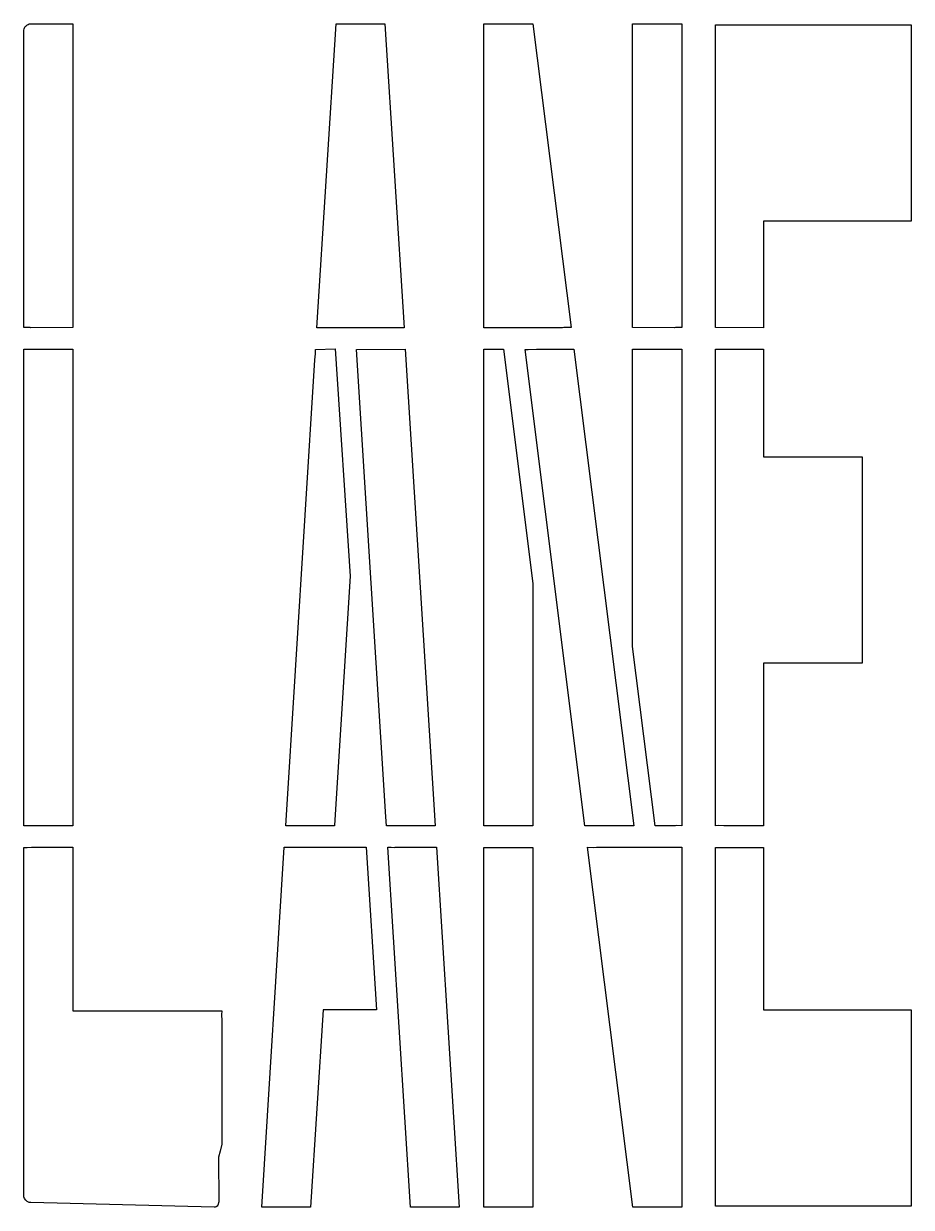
# Model space of a CAD drawing. Header units: inches. Extents: x 3 to 39, y 3 to 51.
import ezdxf

# ---------------------------------------------------------------- set-up
doc = ezdxf.new("R2010")
doc.units = ezdxf.units.IN
doc.header["$MEASUREMENT"] = 0
doc.layers.add('CUT', color=1, linetype='Continuous')

msp = doc.modelspace()

# ---------------------------------------------------------------- linework, layer by layer
at = {"layer": 'CUT'}
for points in [[(3.096, 50.914), (3.131, 50.942), (3.177, 50.969), (3.227, 50.988), (3.271, 50.996), (3.552, 51), (4.997, 50.99), (4.997, 38.674), (3.296, 38.672), (3.261, 38.676), (3.134, 38.675), (3, 38.673), (3, 38.786), (3, 50.69), (3.005, 50.743), (3.018, 50.794), (3.036, 50.835), (3.065, 50.88)], [(15.668, 50.994), (17.649, 51), (18.425, 38.672), (14.894, 38.671)], [(25.072, 38.675), (24.912, 38.676), (24.849, 38.671), (21.658, 38.672), (21.658, 50.996), (21.79, 50.991), (22.1, 51), (23.655, 50.994), (25.206, 38.673)], [(29.437, 38.677), (29.395, 38.672), (27.696, 38.674), (27.696, 50.99), (29.694, 50.993), (29.694, 38.674), (29.559, 38.676)], [(33.008, 38.672), (31.055, 38.673), (31.055, 50.954), (39, 50.954), (39, 42.992), (33.008, 42.992)], [(3.262, 18.475), (3.134, 18.474), (3, 18.473), (3, 37.795), (4.997, 37.799), (4.997, 18.473), (3.296, 18.471)], [(16.243, 28.6), (15.604, 18.503), (15.601, 18.475), (13.916, 18.471), (13.884, 18.475), (13.762, 18.474), (13.628, 18.472), (14.81, 37.362), (14.836, 37.615), (14.839, 37.79), (15.629, 37.818)], [(19.56, 18.474), (19.439, 18.476), (19.401, 18.471), (17.713, 18.474), (17.69, 18.833), (16.498, 37.781), (18.478, 37.8), (19.694, 18.473)], [(23.656, 18.473), (23.522, 18.475), (23.399, 18.476), (23.351, 18.471), (21.659, 18.474), (21.658, 37.806), (21.793, 37.802), (22.461, 37.8), (23.656, 28.291)], [(27.741, 18.473), (27.607, 18.475), (27.475, 18.476), (27.425, 18.471), (25.761, 18.472), (23.333, 37.792), (23.461, 37.784), (23.804, 37.805), (24.92, 37.8), (25.313, 37.804)], [(29.694, 18.477), (29.484, 18.48), (29.433, 18.473), (28.939, 18.476), (28.614, 18.472), (27.696, 25.743), (27.696, 37.8), (29.693, 37.794)], [(33.008, 25.066), (33.008, 18.472), (31.402, 18.47), (31.185, 18.48), (31.055, 18.473), (31.055, 37.804), (33.008, 37.801), (33.008, 33.438), (37.003, 33.438), (37.003, 25.066)], [(11.032, 10.962), (11.027, 10.809), (11.035, 10.58), (11.034, 5.565), (10.973, 5.273), (10.905, 5.034), (10.912, 3.218), (10.873, 3.086), (10.843, 3.048), (10.807, 3.022), (10.769, 3.008), (10.725, 3.003), (3.296, 3.189), (3.221, 3.202), (3.145, 3.237), (3.086, 3.285), (3.037, 3.353), (3.009, 3.424), (3, 3.5), (3, 17.598), (3.136, 17.59), (3.316, 17.603), (4.997, 17.603), (4.997, 10.962)], [(14.635, 3.004), (13.011, 3.001), (12.815, 3.008), (12.654, 3.004), (13.571, 17.604), (16.892, 17.602), (17.303, 11.007), (15.143, 11.007)], [(20.665, 3.005), (20.534, 3.011), (20.256, 3), (18.686, 3.005), (17.765, 17.6), (17.9, 17.599), (18.02, 17.598), (18.062, 17.603), (19.749, 17.602)], [(23.396, 3.007), (23.351, 3.001), (21.658, 3.006), (21.658, 17.597), (23.656, 17.596), (23.656, 3.003), (23.521, 3.005)], [(29.694, 3.003), (29.562, 3.008), (29.276, 3), (27.705, 3.005), (25.868, 17.601), (26.108, 17.595), (26.236, 17.604), (29.694, 17.603)], [(31.055, 3.045), (31.055, 17.597), (33.008, 17.597), (33.008, 11.007), (39, 11.007), (38.994, 3.045)]]:
    msp.add_lwpolyline(points, close=True, dxfattribs=at)

doc.saveas('drawing.dxf')
